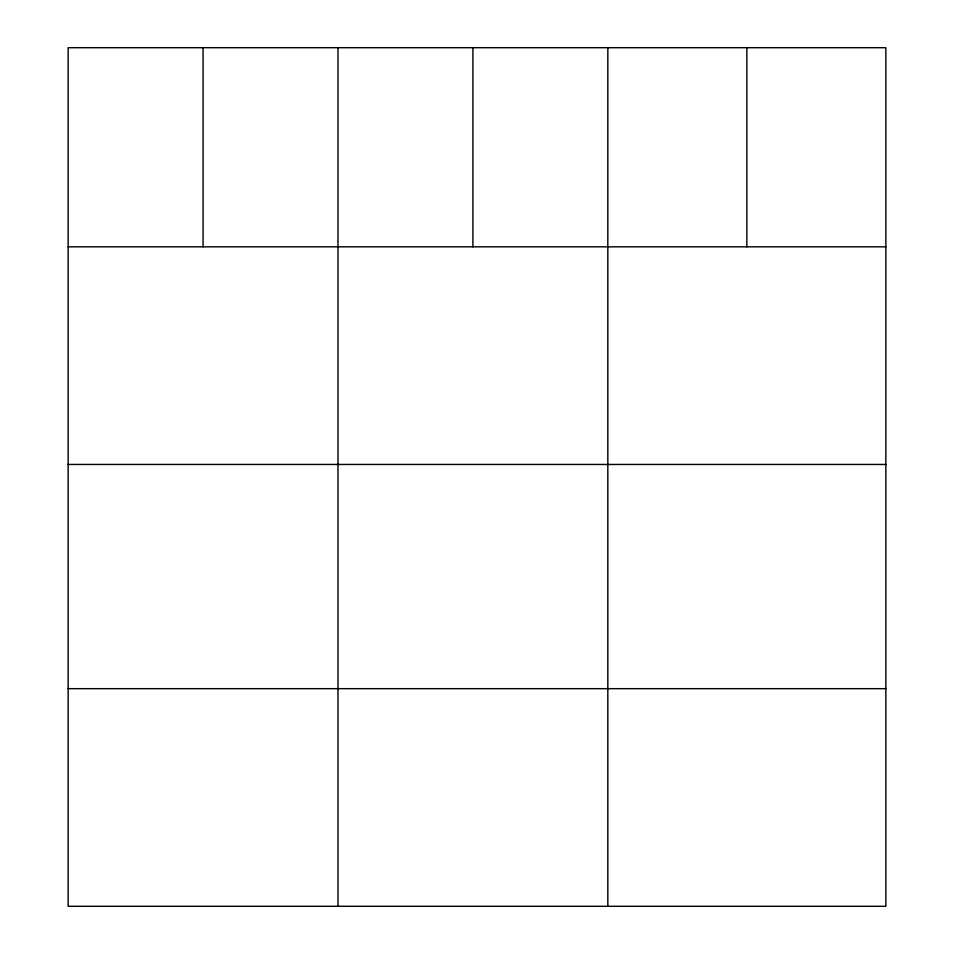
<?xml version="1.0" encoding="UTF-8"?>
<svg xmlns="http://www.w3.org/2000/svg" width="954" height="954" viewBox="0 0 954 954"><rect width="100%" height="100%" fill="white"/><g stroke="black" fill="none" stroke-linecap="round" stroke-linejoin="round"><path stroke-width="1.43" d="M885.849 246.824L885.849 906.3L68.151 906.3L68.151 47.7L885.849 47.7L885.849 246.824L68.151 246.824M68.151 464.455L885.849 464.455M68.151 688.669L885.849 688.669M746.839 47.7L746.839 246.824M607.829 47.7L607.829 906.3M472.91 47.7L472.91 246.824M337.99 47.7L337.99 906.3M203.071 47.7L203.071 246.824"/></g></svg>
